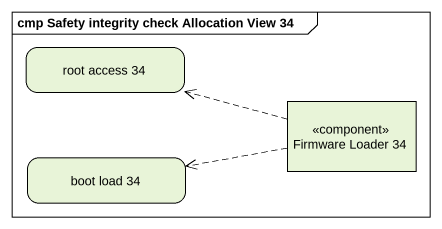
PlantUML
@startuml
mainframe cmp Safety integrity check Allocation View 34
hide empty description
state "root access 34" as root_access_34
state "Firmware Loader 34" as Firmware_Loader_34 <<component>>
state "boot load 34" as boot_load_34
Firmware_Loader_34 -left[dashed]-> root_access_34
Firmware_Loader_34 -left[dashed]-> boot_load_34
@enduml
